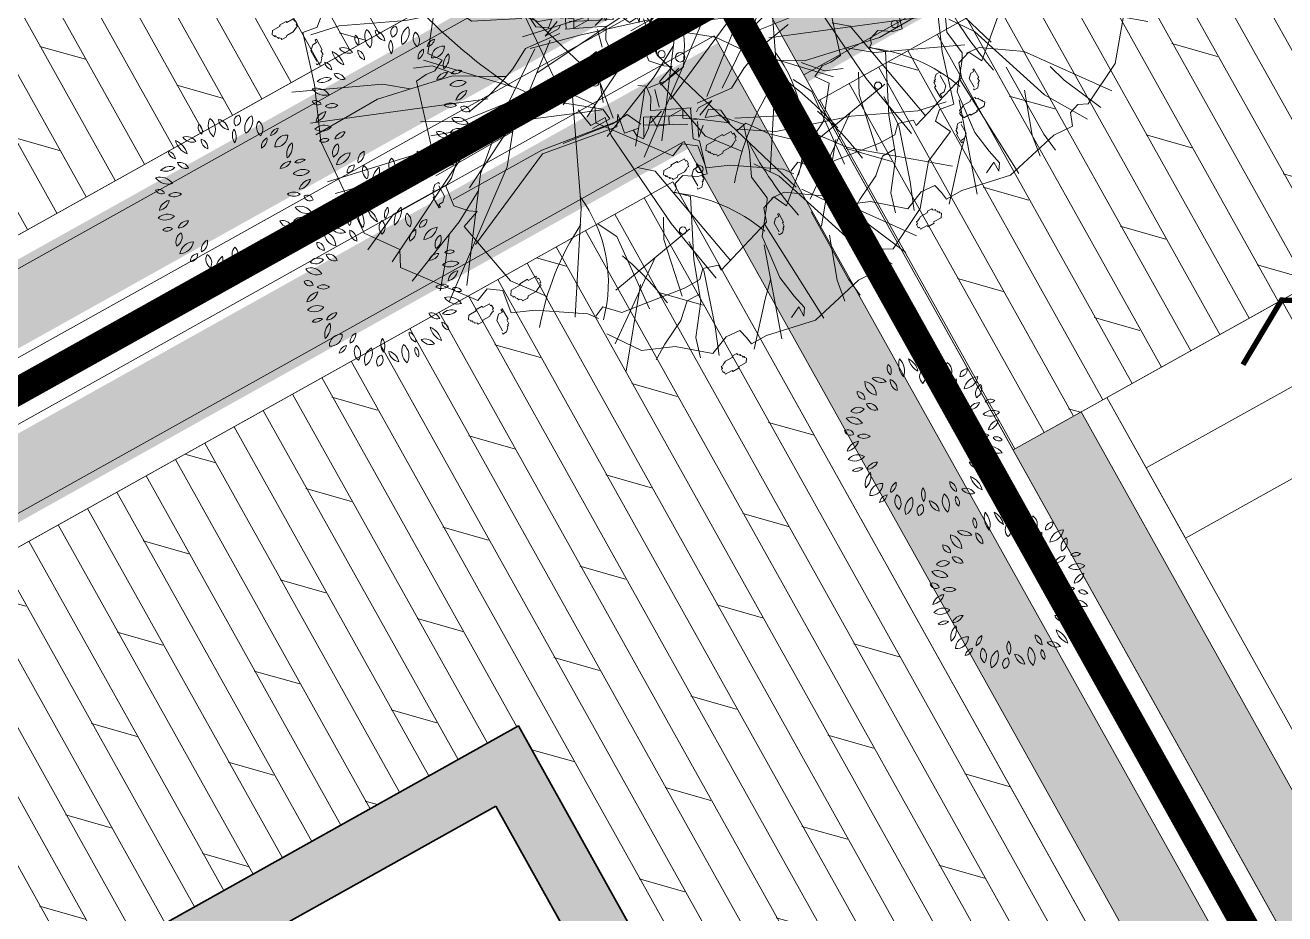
# Model space of a CAD drawing. Header units: millimetres. Extents: x 567980 to 569372, y 2065777 to 2066674.
# Drawn here: x 568997.808 to 569002.499, y 2066354.154 to 2066357.463 of the extents above; entities that cross this region are included whole.
import ezdxf

# ---------------------------------------------------------------- set-up
doc = ezdxf.new("R2010")
doc.units = ezdxf.units.MM
doc.linetypes.add('CENTER', pattern=[3, 1.5, -0.5, 0.5, -0.5])
for name, color, linetype, lineweight in [('A-DIM', 251, 'Continuous', 15), ('A-HATCH', 251, 'Continuous', 5), ('A-TUONG', 255, 'Continuous', 35), ('boDnv', 54, 'Continuous', 25), ('E- CHU THICH', 162, 'Continuous', 13), ('E- RANH GIOI', 1, 'CENTER', 13), ('E- THAY', 9, 'Continuous', 20), ('E-Manh', 251, 'Continuous', 13), ('i_Cay', 114, 'Continuous', 13), ('i_Hatch', 250, 'Continuous', 13), ('LD-THAY', 9, 'Continuous', 13)]:
    doc.layers.add(name, color=color, linetype=linetype, lineweight=lineweight)
doc.layers.add('ChiaLo', color=128, linetype='CENTER')
doc.layers.add('loKBT', color=42, linetype='Continuous')

# ---------------------------------------------------------------- blocks, each defined once
blk = doc.blocks.new('NEN')
at = {"layer": 'ChiaLo', "ltscale": 5}
for points in [[(407.9785119574517, 44.49402961647138), (242.2672662524274, -47.97200071043335)], [(293.2210233075311, 3.362846796168014), (312.7118175172945, -31.56721104914322)]]:
    blk.add_lwpolyline(points, dxfattribs=at)
at = {"layer": 'loKBT'}
for points in [[(293.2210233075311, 3.362846795935184), (282.3053802306531, -2.728026394266635), (292.0507773355348, -20.19305531703867), (302.9664204122964, -14.10218212637119)], [(313.8820634895237, -8.011308936169371), (302.9664204122964, -14.10218212637119), (312.711817517411, -31.56721104914322), (323.627460594289, -25.47633785894141)], [(302.96642041218, -14.10218212613836), (292.050777335302, -20.19305531680584), (301.7961744403001, -37.65808423934504), (312.7118175175274, -31.56721104867756)]]:
    blk.add_lwpolyline(points, close=True, dxfattribs=at)
blk = doc.blocks.new('TANG 1 BT1')
at = {"layer": 'A-HATCH'}
h = blk.add_hatch(color=256, dxfattribs=at)
h.dxf.hatch_style = 1
h.paths.add_polyline_path([(7158834.392333984, 839216.91015625), (7158834.403320312, 837891.8913574219), (7159054.403320312, 837891.8913574219), (7159054.392578125, 839436.9104003906), (7153914.3671875, 839436.9104003906), (7153914.3671875, 839216.9104003906)])
h.paths.add_polyline_path([(7150554.367431641, 839436.9104003906), (7150554.310546875, 838368.6555175781), (7150774.310546875, 838368.6555175781), (7150774.3671875, 839216.9106445312), (7151514.3671875, 839216.9104003906), (7151514.367431641, 839436.9104003906)])
h.paths.add_polyline_path([(7150774.304443359, 836568.6555175781), (7150554.304443359, 836568.6555175781), (7150554.355224609, 835616.8625488281), (7151104.293457031, 835616.869140625), (7151104.293457031, 835319.4682617188), (7151324.293212891, 835319.4682617188), (7151324.293212891, 835616.8688964844), (7152824.293212891, 835616.8688964844), (7152824.293212891, 833426.8796386719), (7152714.293457031, 833426.8796386719), (7152714.293457031, 833316.8796386719), (7152934.293457031, 833316.8796386719), (7152934.293457031, 835726.8688964844), (7150774.354003906, 835726.8618164062)])
h.paths.add_polyline_path([(7151324.293212891, 834519.4677734375), (7151104.293457031, 834519.4675292969), (7151104.305664062, 832826.9133300781), (7151324.305664062, 832826.916015625), (7151324.293457031, 833316.8823242188), (7151914.293212891, 833316.8796386719), (7151914.293457031, 833426.8796386719), (7151324.293212891, 833426.8796386719)])
h.paths.add_polyline_path([(7158834.380371094, 835616.8725585938), (7158834.380371094, 834616.8723144531), (7159054.381347656, 834616.8725585938), (7159054.380371094, 835946.875), (7159054.399169922, 837091.8916015625), (7158834.403320312, 837091.8916015625), (7158834.395751953, 836041.8728027344), (7158234.393798828, 836041.8725585938), (7158234.394287109, 835726.8728027344), (7156074.37109375, 835726.8725585938), (7156074.37109375, 835616.8647460938)])
h.paths.add_polyline_path([(7158834.396484375, 835726.8752441406), (7158289.394042969, 835726.8723144531), (7158289.393554688, 835986.8725585938), (7158834.395751953, 835986.8728027344)], flags=16)
h.paths.add_polyline_path([(7158434.392333984, 831596.9006347656), (7158434.392578125, 831391.9099121094), (7158834.392578125, 831391.9064941406), (7158834.392578125, 827616.9108886719), (7158354.335693359, 827616.9111328125), (7158354.335449219, 827396.9111328125), (7159054.392578125, 827396.9111328125), (7159054.392333984, 832816.9108886719), (7158834.392578125, 832816.9111328125), (7158834.392333984, 831816.90625), (7156074.380859375, 831816.9294433594), (7156074.380859375, 831596.9294433594)])
h.paths.add_polyline_path([(7158834.392333984, 831596.9060058594), (7158834.392578125, 831446.90625), (7158489.392578125, 831446.9099121094), (7158489.392578125, 831596.9096679688)], flags=16)
h.paths.add_polyline_path([(7152934.305664062, 831706.9130859375), (7152934.305664062, 831816.9133300781), (7151324.305664062, 831816.9133300781), (7151324.305419922, 831926.9130859375), (7151104.305419922, 831926.9133300781), (7151104.305664062, 831816.9133300781), (7150554.366210938, 831816.90625), (7150554.369140625, 830866.8950195312), (7150774.369384766, 830866.8952636719), (7150774.3671875, 831706.9064941406)])
h.paths.add_polyline_path([(7150554.364257812, 828526.90625), (7150774.364257812, 828526.90625), (7150774.369873047, 830066.8942871094), (7150554.369140625, 830066.89453125)])
h.paths.add_polyline_path([(7151704.375976562, 827396.9116210938), (7152404.194335938, 827396.9108886719), (7152404.194335938, 827616.9108886719), (7150774.3671875, 827616.9152832031), (7150774.368652344, 827726.9060058594), (7150554.369140625, 827726.90625), (7150554.367431641, 827616.9111328125), (7150554.3671875, 827396.9108886719), (7151404.375976562, 827396.9108886719), (7151404.375976562, 827396.9116210938)])
h.paths.add_polyline_path([(7154604.558105469, 827616.9089355469), (7154604.558105469, 827396.9086914062), (7155304.375976562, 827396.9091796875), (7155304.375976562, 827396.9138183594), (7155604.375976562, 827396.9138183594), (7156654.368408203, 827396.9135742188), (7156654.368652344, 827616.9165039062)])
h.paths.add_polyline_path([(7150304.255615234, 831816.8999023438), (7150304.255615234, 831196.8999023438), (7150554.329589844, 831196.8999023438), (7150554.329589844, 831306.900390625), (7150414.255859375, 831306.9001464844), (7150414.255859375, 831706.8999023438), (7150554.329101562, 831706.900390625), (7150554.329589844, 831816.9001464844)])
h.paths.add_polyline_path([(7150304.255859375, 836228.4792480469), (7150304.255615234, 835616.9025878906), (7150554.318359375, 835616.9025878906), (7150554.318603516, 835726.9025878906), (7150414.255615234, 835726.9025878906), (7150414.255615234, 836118.4792480469), (7150554.365966797, 836118.4787597656), (7150554.365966797, 836228.4792480469)])
at = {"layer": 'A-TUONG'}
for p, q in [((7159054.392578125, 839436.9104003906), (7153914.3671875, 839436.9104003906)), ((7159054.403320312, 837891.8913574219), (7159054.392578125, 839436.9104003906)), ((7158834.392333984, 839216.91015625), (7153914.3671875, 839216.9104003906)), ((7158834.403320312, 837891.8913574219), (7158834.392333984, 839216.91015625))]:
    blk.add_line(p, q, dxfattribs=at)
blk = doc.blocks.new('mb-cay40')
at = {"color": 0, "linetype": 'ByBlock'}
for centre, radius, start, end in [((-299.5701589075907, 710.3054466762878), 100.1777, 149.4737229998766, 231.7585850006217), ((-447.8704589076224, 682.5084466762783), 100.1777, 329.4737229998766, 51.75858500062168), ((-230.6878589075932, 779.3904466762833), 98.06469999999999, 192.3059549999538, 259.6848969996826), ((-344.058958907699, 662.0099466762913), 98.06469999999999, 12.30595499995376, 79.68489699968265), ((-136.2343589076481, 736.8957466763095), 62.92479999999998, 125.4093320002077, 202.7100880001333), ((-230.740058907686, 763.8882466762698), 62.92479999999998, 305.4093320002077, 22.71008800013334), ((16.26654109236551, 684.2603466763248), 136.5301, 133.811686000385, 194.307733999988), ((-210.5471589076042, 749.0423466762695), 136.5301, 313.811686000385, 14.30773399998799), ((-426.9131589077006, 693.7752466762759), 54.12369999999999, 146.8150690002197, 244.0193430003837), ((-495.9196589076018, 674.7454466763011), 54.12369999999999, 326.8150690002197, 64.01934300038363), ((-147.5025589076395, 637.821246676278), 79.6564, 145.524785000142, 220.8327340004014), ((-273.4387589076068, 630.8271466763035), 79.6564, 325.524785000142, 40.83273400040141), ((112.6560410923557, 711.3373466763078), 137.2196, 163.4642290000644, 212.7905639999698), ((-134.2428589076444, 676.0780466762808), 137.2196, 343.4642290000643, 32.79056399996983), ((138.3718410924193, 615.5002466762926), 80.63699999999999, 104.100357000399, 168.4650159999594), ((39.71864109238959, 709.8323466762886), 80.63699999999999, 284.100357000399, 348.4650159999595), ((-541.5223589077068, 596.8183466762894), 98.14920000000001, 183.3189289998474, 263.1903650005937), ((-651.1445589076611, 493.6793466763265), 98.14920000000001, 3.318928999847402, 83.19036500059372), ((-554.1702589076594, 555.716446676277), 69.85239999999999, 25.45365099951863, 116.6851969996846), ((-522.4680589076888, 648.1498466762605), 69.85239999999999, 205.4536509995186, 296.6851969996846), ((-390.4405589076341, 597.053746676309), 66.85079999999999, 168.8066020001733, 257.6390980002616), ((-470.3303589076386, 544.7297466762902), 66.85079999999999, 348.8066020001733, 77.63909800026163), ((48.89724109234521, 562.139746676261), 68.7981, 103.8913859995158, 198.9039470000852), ((-32.70725890767062, 606.6362466762985), 68.7981, 283.8913859995158, 18.90394700008519), ((230.3510410923918, 506.037146676299), 141.3623, 100.3005049996434, 160.4476489999013), ((71.86314109229716, 692.4305466762962), 141.3623, 280.3005049996434, 340.4476489999013), ((259.9547410923115, 520.9738466762719), 76.85969999999999, 122.5817349996012, 207.1799879998302), ((150.1931410923426, 550.6291466762632), 76.85969999999999, 302.5817349996012, 27.17998799983019), ((-653.7485589076532, 502.9852466762604), 44.2471, 163.4933459999228, 274.4697339999847), ((-692.7238589076442, 471.4445466763245), 44.2471, 343.4933459999227, 94.46973399998471), ((299.7197410923836, 426.0202466763112), 53.529, 59.98145400028278, 155.6675900001146), ((277.7252410923538, 494.4245466762877), 53.529, 239.9814540002828, 335.6675900001146), ((-680.1407589076553, 301.4285466763176), 101.6635, 69.72013800080484, 135.6489100005381), ((-717.600058907643, 467.8581466763062), 101.6635, 249.7201380008048, 315.6489100005381), ((-620.4297589075868, 356.9077466762828), 75.7726, 22.57230600034306, 98.33354300080866), ((-561.4437589076697, 460.9655466763143), 75.7726, 202.5723060003431, 278.3335430008087), ((213.0515410923108, 368.6593466762861), 79.60759999999999, 86.02821900006174, 161.3697619999351), ((143.1294410924311, 473.5071466763002), 79.60759999999999, 266.0282190000617, 341.3697619999351), ((281.8093410923029, 453.3035466762885), 110.2473, 244.7352629998049, 320.5781150000673), ((319.9207410923555, 283.5921466762593), 110.2473, 64.73526299980486, 140.5781150000674), ((-694.8229589076363, 365.1617466763128), 95.9612, 210.9482359996829, 290.5783940005535), ((-743.3930589076772, 225.974346676303), 95.9612, 30.9482359996829, 110.5783940005535), ((359.2284410923021, 242.1056466762602), 79.1061, 90.25287400078554, 173.52208300028), ((280.2783410924312, 330.1357466762784), 79.1061, 270.2528740007856, 353.5220830002799), ((-736.4670589076995, 276.7996466763216), 75.60229999999999, 224.257649999822, 288.5926610007619), ((-766.5091589076037, 152.3813466762949), 75.60229999999999, 44.25764999982202, 108.5926610007619), ((-649.4696589076193, 256.585046676264), 83.90719999999999, 240.5094849996896, 309.291989999972), ((-637.6392589076131, 118.6108466762598), 83.90719999999999, 60.50948499968955, 129.291989999972), ((231.9157410923508, 266.539646676305), 78.02799999999999, 238.8747640006676, 311.2135240002623), ((242.9923410922929, 141.0472466762949), 78.02799999999999, 58.87476400066763, 131.2135240002623), ((344.0384410923289, 142.0358466763282), 53.57989999999999, 28.1981360000389, 112.1917869993301), ((371.0219410923892, 216.9645466762668), 53.57989999999999, 208.1981360000389, 292.1917869993301), ((-659.0736589076696, 39.63904667626048), 110.8102, 100.8761589997203, 165.4479130002026), ((-787.2373589075869, 176.3009466762742), 110.8102, 280.8761589997204, 345.4479130002026), ((349.6776410924213, 166.3968466762817), 97.6447, 209.1951970002367, 286.7189010004093), ((292.527541092335, 25.24994667626743), 97.6447, 29.19519700023669, 106.7189010004093), ((-716.1905589076923, 74.23634667632723), 87.35799999999999, 234.9744629993681, 331.3792250002423), ((-689.6452589076944, -39.14615332373069), 87.35799999999999, 54.97446299936808, 151.3792250002424), ((208.0612410923932, 37.25554667630786), 77.31559999999999, 208.8071649999463, 283.9198800002828), ((158.9131410923146, -75.04515332368464), 77.31559999999999, 28.80716499994626, 103.9198800002828), ((313.8222410924209, -58.64165332372795), 90.3688, 71.37116600059133, 141.7535400000561), ((271.7177410924342, 82.93484667628945), 90.3688, 251.3711660005913, 321.7535400000561), ((-674.8470589076169, -123.2118533237299), 70.02329999999999, 71.8192460004174, 140.0817599994504), ((-706.7037589076499, -11.75075332372944), 70.02329999999999, 251.8192460004175, 320.0817599994504), ((-557.1729589076713, -163.3047533236968), 77.98479999999999, 113.475291999382, 203.4559599999777), ((-659.7790589075885, -122.8160533237024), 77.98479999999999, 293.475291999382, 23.45595999997768), ((-551.4629589076503, -83.00365332367801), 74.9971, 87.17243399982254, 157.2364690000009), ((-616.9188589076803, 20.92074667628185), 74.9971, 267.1724339998225, 337.2364690000009), ((296.2157410923683, -68.1395533237228), 50.671, 179.2557220000184, 267.628659000778), ((243.4524410924059, -118.1089533236882), 50.671, 359.2557220000184, 87.62865900077804), ((-604.7676589076873, -147.1679533237184), 106.605, 271.6327640008068, 352.0267889999677), ((-496.1556589076645, -268.5169533236767), 106.605, 91.63276400080674, 172.0267889999677), ((-341.8780589076923, -220.9033533237016), 95.91319999999999, 122.8873139993626, 186.7253339999508), ((-489.2111589075648, -151.593553323728), 95.91319999999999, 302.8873139993626, 6.725333999950768), ((69.87894109232002, -150.8368533236935), 70.3103, 173.6499809998805, 254.6514450005405), ((-18.61045890764217, -210.8629533236744), 70.3103, 353.6499809998805, 74.65144500054049), ((274.5892410923552, -86.62635332370701), 116.145, 186.5486859998972, 256.8911319994462), ((132.8601410923875, -212.990753323691), 116.145, 6.548685999897183, 76.89113199944619), ((-472.8800589076418, -293.5357533236747), 49.2563, 76.54190599947391, 193.4774260002929), ((-509.3162589076674, -257.1117533236902), 49.2563, 256.541905999474, 13.4774260002929), ((-314.2852589076501, -280.7871533237339), 91.05040000000001, 159.1169869998805, 230.3606240003511), ((-457.4404589076003, -318.4468533237086), 91.05040000000001, 339.1169869998805, 50.36062400035106), ((-220.1570589075855, -348.4649533237389), 108.6658, 122.1169890002436, 201.7275269999994), ((-378.8747589077102, -296.6562533236793), 108.6658, 302.1169890002436, 21.72752699999944), ((-132.5331589076959, -236.0941533236837), 75.353, 148.7876610002004, 221.5977110001933), ((-253.3297589076974, -247.0719533237279), 75.353, 328.7876610002005, 41.59771100019329), ((99.92604109243257, -278.0229533236925), 148.0051, 165.2071100000012, 218.3217489999558), ((-159.2895589076797, -332.0080533237124), 148.0051, 345.2071100000012, 38.32174899995582), ((110.3971410924278, -276.4030533237237), 64.3426, 156.7754189998254, 231.2879720002375), ((11.02814109236351, -301.2369533236779), 64.3426, 336.7754189998254, 51.28797200023745), ((161.8329410923761, -136.5778533236808), 96.71849999999999, 218.6962139999035, 286.2415449999098), ((113.3978410923155, -289.9039533237083), 96.71849999999999, 38.69621399990353, 106.2415449999098), ((-170.4776589077082, -363.9031533237066), 62.5472, 129.7475050000398, 206.070901000292), ((-266.6537589076324, -343.3009533236764), 62.5472, 309.7475050000398, 26.07090100029198), ((-159.7919589076482, -372.2426533237012), 84.6027, 5.31956000003229, 80.41896799967047), ((-61.47215890765074, -280.976453323703), 84.6027, 185.3195600000323, 260.4189679996705)]:
    blk.add_arc(centre, radius, start, end, dxfattribs=at)
blk = doc.blocks.new('mb-cay34')
for p, q in [((148.1361746613402, 528.3000266004818), (174.7247315186541, 874.1654961428137)), ((-75.96726674964884, 813.353954692138), (254.4903571077157, 836.1582743236795)), ((117.7493039460387, 535.9014440444298), (49.37875487376004, 858.9625939552207)), ((136.7410981431021, 687.9301967215724), (94.95910592813743, 855.1618515863083)), ((246.8936394288903, 722.1366761659738), (307.6674708208884, 851.3611765112728)), ((254.4903571077157, 836.1582743236795), (357.0461807146785, 760.1438979851082)), ((-456.2613916888948, 782.7488995622842), (-468.4272770900861, 774.6332549257202)), ((-456.2613916888948, 782.7488995622842), (-452.2061235431465, 778.6910772440023)), ((-140.5394120010896, 547.3036038572899), (-262.0870747850859, 817.1546970668712)), ((-246.8935944474651, 741.1403207283001), (-75.96726674964884, 813.353954692138)), ((68.37054907227865, 269.8510932095814), (-144.3377708405023, 813.353954692138)), ((-106.3541374649503, 585.3107583767268), (-102.5557786255376, 817.1546970668712)), ((170.9263726792414, 395.2747838804498), (379.8363337511547, 801.9517948792778)), ((357.0461807146785, 760.1438979851082), (410.223249447881, 786.7489599913824)), ((410.223249447881, 786.7489599913824), (626.7299731785898, 619.5172378269488)), ((-472.4825452343794, 721.8819282366893), (-472.4825452343794, 746.2287409929557)), ((-472.4825452343794, 746.2287409929557), (-468.4272770900861, 746.2287409929557)), ((-468.4272770900861, 746.2287409929557), (-468.4272770900861, 774.6332549257202)), ((-452.2061235431465, 778.6910772440023), (-448.1508553973982, 778.6910772440023)), ((-448.1508553973982, 778.6910772440023), (-448.1508553973982, 774.6332549257202)), ((-448.1508553973982, 774.6332549257202), (-444.0955872516497, 774.6332549257202)), ((-444.0955872516497, 774.6332549257202), (-440.0403191059012, 770.5754326132592)), ((-440.0403191059012, 770.5754326132592), (-435.9849699962068, 770.5754326132592)), ((-435.9849699962068, 770.5754326132592), (-435.9849699962068, 766.517731436761)), ((-435.9849699962068, 766.517731436761), (-431.9297018504585, 762.4599091184791)), ((-431.9297018504585, 762.4599091184791), (-427.8744337061652, 762.4599091184791)), ((-427.8744337061652, 746.2287409929557), (-431.9297018504585, 742.1709186746738)), ((-431.9297018504585, 742.1709186746738), (-431.9297018504585, 717.8241059184074)), ((-427.8744337061652, 762.4599091184791), (-427.8744337061652, 746.2287409929557)), ((-414.0216082858386, 691.7309390904848), (-246.8935944474651, 741.1403207283001)), ((372.2396160723292, 547.3036038572899), (467.1987220004665, 775.3468001727013)), ((-468.4272770900861, 721.8819282366893), (-472.4825452343794, 721.8819282366893)), ((-468.4272770900861, 697.5351154746022), (-468.4272770900861, 721.8819282366893)), ((-435.9849699962068, 709.7084612818433), (-440.0403191059012, 701.5929377928841)), ((-440.0403191059012, 701.5929377928841), (-440.0403191059012, 697.5351154746022)), ((-431.9297018504585, 717.8241059184074), (-435.9849699962068, 709.7084612818433)), ((-305.3148857870838, 702.6785631547681), (-300.4485640121857, 702.6785631547681)), ((-300.4485640121857, 702.6785631547681), (-300.4485640121857, 688.0705481802579)), ((246.8936394288903, 524.4992842257489), (246.8936394288903, 722.1366761659738)), ((292.4739904832676, 323.0611499166116), (584.9479809650802, 703.1330989091658)), ((459.6020043216412, 646.1222998274022), (539.3676299107028, 710.7345163531136)), ((-515.8390650292858, 679.9505053670144), (-528.0048694650758, 667.7770384121686)), ((-528.0048694650758, 667.7770384121686), (-528.0048694650758, 655.6036926049272)), ((-483.3967579354066, 679.9505053670144), (-515.8390650292858, 679.9505053670144)), ((-487.4520260811547, 659.6615149232092), (-491.5073751908493, 659.6615149232092)), ((-491.5073751908493, 659.6615149232092), (-491.5073751908493, 655.6036926049272)), ((-483.3967579354066, 663.7192160997074), (-487.4520260811547, 663.7192160997074)), ((-487.4520260811547, 663.7192160997074), (-487.4520260811547, 659.6615149232092)), ((-475.286221645365, 671.8348607304506), (-483.3967579354066, 663.7192160997074)), ((-479.3414897896582, 684.0082065376918), (-475.286221645365, 684.0082065376918)), ((-475.286221645365, 684.0082065376918), (-475.286221645365, 671.8348607304506)), ((-460.3167407985893, 697.5351154746022), (-468.4272770900861, 697.5351154746022)), ((-460.3167407985893, 693.4772931563202), (-460.3167407985893, 697.5351154746022)), ((-448.1508553973982, 693.4772931563202), (-460.3167407985893, 693.4772931563202)), ((-448.1508553973982, 697.5351154746022), (-448.1508553973982, 693.4772931563202)), ((-440.0403191059012, 697.5351154746022), (-448.1508553973982, 697.5351154746022)), ((-406.4248456255881, 642.3215574584901), (-414.0216082858386, 691.7309390904848)), ((-376.0379749102867, 577.709340932779), (-395.0297691073501, 672.7273618336766)), ((-373.4436821046984, 668.5931464307941), (-373.4436821046984, 663.7237596500199)), ((-363.710941397585, 668.5931464307941), (-373.4436821046984, 668.5931464307941)), ((-334.5129135923344, 663.7237596500199), (-373.4436821046984, 663.7237596500199)), ((-349.1119760728907, 697.8093217418062), (-363.710941397585, 683.2011613994837)), ((-363.710941397585, 683.2011613994837), (-363.710941397585, 668.5931464307941)), ((-310.1812075619819, 697.8093217418062), (-349.1119760728907, 697.8093217418062)), ((-334.5129135923344, 668.5931464307941), (-334.5129135923344, 663.7237596500199)), ((-319.9139482690953, 668.5931464307941), (-334.5129135923344, 668.5931464307941)), ((-319.9139482690953, 673.4625332115683), (-319.9139482690953, 668.5931464307941)), ((-315.04752933688, 673.4625332115683), (-319.9139482690953, 673.4625332115683)), ((-315.04752933688, 678.3317746187095), (-315.04752933688, 673.4625332115683)), ((-310.1812075619819, 678.3317746187095), (-315.04752933688, 678.3317746187095)), ((-300.4485640121857, 688.0705481802579), (-310.1812075619819, 678.3317746187095)), ((201.3132883745129, 471.2892275187186), (136.7410981431021, 687.9301967215724)), ((665.9944534578244, 676.6861190611962), (653.8285680566332, 668.5704744246323)), ((653.8285680566332, 640.1659604918677), (653.8285680566332, 668.5704744246323)), ((665.9944534578244, 676.6861190611962), (670.0497216021176, 672.6282967429142)), ((670.0497216021176, 672.6282967429142), (674.104989747866, 672.6282967429142)), ((674.104989747866, 672.6282967429142), (674.104989747866, 668.5704744246323)), ((674.104989747866, 668.5704744246323), (678.1602578936142, 668.5704744246323)), ((678.1602578936142, 668.5704744246323), (682.2155260393628, 664.512652112171)), ((682.2155260393628, 664.512652112171), (686.2708751490572, 664.512652112171)), ((686.2708751490572, 664.512652112171), (686.2708751490572, 660.454950935673)), ((686.2708751490572, 660.454950935673), (690.3261432948054, 656.3971286173909)), ((-536.1154867205187, 655.6036926049272), (-536.1154867205187, 651.5458702866453)), ((-528.0048694650758, 655.6036926049272), (-536.1154867205187, 655.6036926049272)), ((-503.6731796280947, 651.5458702866453), (-536.1154867205187, 651.5458702866453)), ((-535.5692260898649, 528.3000266004818), (-486.1905161960748, 638.5208823834545)), ((-503.6731796280947, 655.6036926049272), (-503.6731796280947, 651.5458702866453)), ((-491.5073751908493, 655.6036926049272), (-503.6731796280947, 655.6036926049272)), ((-486.1905161960748, 638.5208823834545), (-433.0134024829022, 611.9158203830011)), ((-433.0134024829022, 611.9158203830011), (-406.4248456255881, 642.3215574584901)), ((269.6838374453364, 410.4776860680431), (565.9561417865916, 627.1187225705944)), ((395.0298140887753, 596.7129181954077), (459.6020043216412, 646.1222998274022)), ((626.7299731785898, 619.5172378269488), (607.7381789815263, 573.9086658635642)), ((649.7732999108848, 615.8191477356013), (649.7732999108848, 640.1659604918677)), ((649.7732999108848, 640.1659604918677), (653.8285680566332, 640.1659604918677)), ((690.3261432948054, 656.3971286173909), (694.3814114405541, 656.3971286173909)), ((694.3814114405541, 640.1659604918677), (690.3261432948054, 636.1081381735858)), ((690.3261432948054, 636.1081381735858), (690.3261432948054, 611.7613254173193)), ((694.3814114405541, 656.3971286173909), (694.3814114405541, 640.1659604918677)), ((-368.4412122514914, 319.2604075418785), (-588.7462948230677, 589.1115007514597)), ((-284.877227821562, 380.0719489925541), (-376.0379749102867, 577.709340932779)), ((-53.17706873174756, 334.4633097294718), (-106.3541374649503, 585.3107583767268)), ((653.8285680566332, 615.8191477356013), (649.7732999108848, 615.8191477356013)), ((653.8285680566332, 591.4723349735139), (653.8285680566332, 615.8191477356013)), ((661.9391043466748, 591.4723349735139), (653.8285680566332, 591.4723349735139)), ((661.9391043466748, 587.4145126552322), (661.9391043466748, 591.4723349735139)), ((674.104989747866, 587.4145126552322), (661.9391043466748, 587.4145126552322)), ((682.2155260393628, 591.4723349735139), (674.104989747866, 591.4723349735139)), ((674.104989747866, 591.4723349735139), (674.104989747866, 587.4145126552322)), ((686.2708751490572, 603.6456807807552), (682.2155260393628, 595.5301572917961)), ((682.2155260393628, 595.5301572917961), (682.2155260393628, 591.4723349735139)), ((690.3261432948054, 611.7613254173193), (686.2708751490572, 603.6456807807552)), ((712.964793787978, 596.7475679237394), (698.365828464739, 582.1394075814168)), ((698.365828464739, 582.1394075814168), (698.365828464739, 567.5313926127272)), ((751.8955623003421, 596.7475679237394), (712.964793787978, 596.7475679237394)), ((751.8955623003421, 577.2700208006427), (747.029240525444, 577.2700208006427)), ((747.029240525444, 577.2700208006427), (747.029240525444, 572.4007793935014)), ((761.6282058501382, 587.0087943621911), (751.8955623003421, 577.2700208006427)), ((756.7618840752403, 601.6168093308806), (761.6282058501382, 601.6168093308806)), ((761.6282058501382, 601.6168093308806), (761.6282058501382, 587.0087943621911)), ((-83.56398442847421, 475.0899025937541), (-140.5394120010896, 547.3036038572899)), ((155.7329373201355, 467.4884851498061), (117.7493039460387, 535.9014440444298)), ((315.2641884997138, 444.6841655182652), (372.2396160723292, 547.3036038572899)), ((607.7381789815263, 573.9086658635642), (638.1250496982827, 532.1007016696966)), ((638.1250496982827, 532.1007016696966), (714.0923164479318, 543.5028614883776)), ((698.365828464739, 567.5313926127272), (688.6330877576256, 567.5313926127272)), ((688.6330877576256, 567.5313926127272), (688.6330877576256, 562.6620058319531)), ((727.5638562699896, 562.6620058319531), (688.6330877576256, 562.6620058319531)), ((714.0923164479318, 543.5028614883776), (744.4792321432033, 471.2892275187186)), ((742.1628215932287, 567.5313926127272), (727.5638562699896, 567.5313926127272)), ((727.5638562699896, 567.5313926127272), (727.5638562699896, 562.6620058319531)), ((747.029240525444, 572.4007793935014), (742.1628215932287, 572.4007793935014)), ((742.1628215932287, 572.4007793935014), (742.1628215932287, 567.5313926127272)), ((-657.1168438938912, 429.4812633306718), (-535.5692260898649, 528.3000266004818)), ((159.5312961595482, 372.4704642489087), (148.1361746613402, 528.3000266004818)), ((664.4242070993641, 517.1796781709417), (649.8251446188077, 507.4409046093933)), ((649.8251446188077, 473.3554878912396), (649.8251446188077, 507.4409046093933)), ((664.4242070993641, 517.1796781709417), (669.2905288742622, 512.3102913901674)), ((669.2905288742622, 512.3102913901674), (674.1568506491602, 512.3102913901674)), ((674.1568506491602, 512.3102913901674), (674.1568506491602, 507.4409046093933)), ((674.1568506491602, 507.4409046093933), (679.0231724240584, 507.4409046093933)), ((679.0231724240584, 507.4409046093933), (683.8894941989565, 502.5715178286192)), ((683.8894941989565, 502.5715178286192), (688.7559131311717, 502.5715178286192)), ((688.7559131311717, 502.5715178286192), (688.7559131311717, 497.7022764214779)), ((688.7559131311717, 497.7022764214779), (693.6222349046147, 492.8328896407037)), ((693.6222349046147, 492.8328896407037), (698.4885566795128, 492.8328896407037)), ((698.4885566795128, 492.8328896407037), (698.4885566795128, 473.3554878912396)), ((151.9345335007528, 190.035974496277), (292.4739904832676, 463.687742775073)), ((644.9588228439097, 444.1393125802277), (644.9588228439097, 473.3554878912396)), ((644.9588228439097, 473.3554878912396), (649.8251446188077, 473.3554878912396)), ((698.4885566795128, 473.3554878912396), (693.6222349046147, 468.4861011104657)), ((693.6222349046147, 468.4861011104657), (693.6222349046147, 439.2699257994536)), ((744.4792321432033, 471.2892275187186), (839.4383380713405, 326.8618922855239)), ((-729.2857518041272, 288.8546704663895), (-657.1168438938912, 429.4812633306718)), ((-113.9509001237456, 376.2712066236418), (-136.7410531616769, 433.2820056995841)), ((649.8251446188077, 444.1393125802277), (644.9588228439097, 444.1393125802277)), ((649.8251446188077, 414.9231372633948), (649.8251446188077, 444.1393125802277)), ((659.557788168604, 414.9231372633948), (649.8251446188077, 414.9231372633948)), ((659.557788168604, 410.0537504884413), (659.557788168604, 414.9231372633948)), ((683.8894941989565, 414.9231372633948), (674.1568506491602, 414.9231372633948)), ((674.1568506491602, 414.9231372633948), (674.1568506491602, 410.0537504884413)), ((688.7559131311717, 429.5311522379051), (683.8894941989565, 419.7925240441692)), ((683.8894941989565, 419.7925240441692), (683.8894941989565, 414.9231372633948)), ((693.6222349046147, 439.2699257994536), (688.7559131311717, 429.5311522379051)), ((-478.5937535372792, 190.035974496277), (-729.2857518041272, 376.2712066236418)), ((-208.9099610719131, 140.6265928642824), (-284.877227821562, 380.0719489925541)), ((-53.17706873174756, 323.0611499166116), (-113.9509001237456, 376.2712066236418)), ((121.5476627854514, 231.843871390447), (170.9263726792414, 395.2747838804498)), ((132.9427393036894, 250.8474486472551), (269.6838374453364, 410.4776860680431)), ((674.1568506491602, 410.0537504884413), (659.557788168604, 410.0537504884413)), ((15.1934803390759, 216.6409692028537), (-53.17706873174756, 334.4633097294718)), ((60.7738313919981, 262.2496757656336), (75.96726675110403, 345.8655368536711)), ((527.9725084124947, 178.6338146834168), (828.0432165731327, 368.6697891796939)), ((-622.9315693577518, 258.4489333909005), (-759.672667500854, 319.2604075418785)), ((-714.0923164464766, 258.4489333909005), (-729.2857518041272, 288.8546704663895)), ((-239.2968767686398, 220.4417115717661), (-368.4412122514914, 319.2604075418785)), ((167.1280138383736, 224.2424539464991), (292.4739904832676, 323.0611499166116)), ((839.4383380713405, 326.8618922855239), (869.8252537680673, 304.0575726539828)), ((858.4301322684041, 307.8582477290183), (843.2366969107532, 273.6517682787962)), ((-634.3266458759898, 178.6338146834168), (-771.067744019092, 262.249608465936)), ((-725.4873929647147, 224.2424539464991), (-714.0923164464766, 258.4489333909005)), ((-562.1577829457237, 239.4452888343949), (-622.9315693577518, 258.4489333909005)), ((45.58039603434735, 212.8403614333365), (60.7738313919981, 262.2496757656336)), ((843.2366969107532, 273.6517682787962), (888.8170479651308, 228.0431290157139)), ((-767.2693851796793, 209.0395517589059), (-725.4873929647147, 224.2424539464991)), ((-763.4710263402666, 140.6265928642824), (-767.2693851796793, 209.0395517589059)), ((-178.5230453751865, 193.8366495713126), (-239.2968767686398, 220.4417115717661)), ((0, 57.01079908176325), (121.5476627854514, 231.843871390447)), ((34.18527453613932, 182.4344897526316), (15.1934803390759, 216.6409692028537)), ((22.79019801790127, 152.0288199826609), (45.58039603434735, 212.8403614333365)), ((888.8170479651308, 228.0431290157139), (919.2039636618573, 11.40215981868095)), ((-341.8527003741474, 79.8151187133044), (-634.3266458759898, 178.6338146834168)), ((-395.0297691073501, 68.41295889462344), (-478.5937535372792, 190.035974496277)), ((-106.3541374649503, 45.60863926308228), (-178.5230453751865, 193.8366495713126)), ((0, 0), (151.9345335007528, 190.035974496277)), ((182.3214491974795, 19.00357726262882), (527.9725084124947, 178.6338146834168)), ((-809.0513773931888, -45.60863926308228), (-763.4710263402666, 140.6265928642824)), ((-588.7462948230677, 129.2244330456014), (-729.2857518041272, 79.8151187133044)), ((-140.5394120010896, 34.2064794502221), (-208.9099610719131, 140.6265928642824)), ((-15.19343535765074, 83.61586108803748), (22.79019801790127, 152.0288199826609)), ((600.1414163227307, 155.8294950518757), (664.7136065541417, 121.6230156016536)), ((664.7136065541417, 121.6230156016536), (923.00232250127, 144.4273352331947)), ((-744.479187161778, 114.0215981577057), (-809.0513773931888, 121.6230156016536)), ((-493.7872338749002, 114.0215981577057), (-744.479187161778, 114.0215981577057)), ((-3.798358839412685, -38.00715451361611), (-15.19343535765074, 83.61586108803748)), ((-729.2857518041272, 79.8151187133044), (-801.4546597143635, 68.41295889462344)), ((-391.2314102679374, 22.80431963154115), (-395.0297691073501, 68.41295889462344)), ((-265.8854336244985, 26.60499470657669), (-341.8527003741474, 79.8151187133044)), ((-136.7410531616769, 60.81147415679879), (-224.103441410989, 34.2064794502221)), ((-72.16890791023616, 3.800675075035542), (-136.7410531616769, 60.81147415679879)), ((-402.6264867876307, 5.8207661e-09), (-486.1905161960748, -64.6122838195879)), ((-383.6346925891121, 11.40215981868095), (-402.6264867876307, 5.8207661e-09)), ((-300.0707081606379, 5.8207661e-09), (-383.6346925891121, 11.40215981868095)), ((-224.103441410989, 34.2064794502221), (-300.0707081606379, 5.8207661e-09)), ((-110.1525412857881, 22.80431963736191), (-60.77378641202813, 19.00357726262882)), ((-41.7819922135095, -72.21370126353577), (-110.1525412857881, 22.80431963736191)), ((-56.97542757261543, -38.00722181331366), (-72.16890791023616, 3.800675075035542)), ((-60.77378641202813, 19.00357726262882), (-37.98363337409683, -15.20290218177251)), ((-41.7819922135095, -49.40938163199461), (-18.99179419706342, 7.601417449768633)), ((-18.99179419706342, 7.601417449768633), (-18.99179419706342, -41.80796418804675)), ((121.5476627854514, -19.00364456232637), (182.3214491974795, 19.00357726262882)), ((243.0952805894776, 30.40573707548901), (307.6674708208884, 19.00357726262882)), ((307.6674708208884, 19.00357726262882), (307.6674708208884, -34.20647944440134)), ((748.2775909826158, -7.601484743645412), (938.1957578589206, 30.40573707548901)), ((919.2039636618573, 11.40215981868095), (919.2039636618573, -45.60863926308228)), ((-455.8036004993481, -38.00722181913443), (-816.6480950734692, -19.00364456232637)), ((-37.98363337409683, -15.20290218177251), (-56.97542757261543, -38.00722181331366)), ((106.3541824463755, -114.0215981577057), (121.5476627854514, -19.00364456232637)), ((110.1525412857881, -91.21727852034383), (125.3460216248641, -34.20647944440134)), ((307.6674708208884, -34.20647944440134), (368.4412572329165, -22.80431963154115)), ((368.4412572329165, -22.80431963154115), (714.0923164479318, -53.21012400672772)), ((683.7054457311751, -41.80796419386751), (748.2775909826158, -7.601484743645412)), ((-774.8661028585047, -209.0396190586034), (-809.0513773931888, -45.60863926308228)), ((-512.7790280719637, -72.21370126353577), (-809.0513773931888, -171.0323972336482)), ((-755.8743086614412, -57.01079907594248), (-778.6644616979172, -72.21370126353577)), ((-778.6644616979172, -72.21370126353577), (-744.479187161778, -72.21370126353577)), ((-744.479187161778, -72.21370126353577), (-763.4710263402666, -110.2209230826702)), ((-706.4955537876813, -68.41295888880268), (-755.8743086614412, -57.01079907594248)), ((-630.5282870365772, -79.81511870748362), (-706.4955537876813, -68.41295888880268)), ((-524.1741495716269, -68.41295888880268), (-630.5282870365772, -79.81511870748362)), ((-486.1905161960748, -64.6122838195879), (-524.1741495716269, -68.41295888880268)), ((-103.7457850150531, -87.15185392647982), (-75.9386286867084, -55.7361600745935)), ((-55.31415161385666, -66.18103773216716), (-103.7457850150531, -87.15185392647982)), ((-7.59671767882537, -64.6122838195879), (-98.75741978612496, -106.4201807079371)), ((-49.75852328643668, -64.232229773188), (-23.16996643057791, -102.2393842926249)), ((-18.99179419706342, -41.80796418804675), (-26.5885118758888, -53.21012400672772)), ((-7.454714967752807, -60.77593872323632), (49.5207575848326, -182.3989543248899)), ((501.3839965351507, -45.60863926308228), (539.3676299107028, -91.21727852616459)), ((714.0923164479318, -53.21012400672772), (941.9941166983336, -95.01802089507693)), ((919.2039636618573, -45.60863926308228), (892.6154068045433, -72.21370126353577)), ((892.6154068045433, -72.21370126353577), (907.808887142164, -121.6230156016536)), ((-622.9315693577518, -110.2209230884909), (-668.5119204121293, -155.8294950460549)), ((-113.9509001252008, -91.21727852034383), (-220.3050375901512, -121.6230155958328)), ((-220.3050375901512, -121.6230155958328), (-212.7083199113258, -152.0288199768399)), ((-98.75741978612496, -106.4201807079371), (-113.9509001252008, -91.21727852034383)), ((-47.92323833971749, -97.36234931624494), (20.44731073110597, -226.5868496673647)), ((-23.16996643057791, -102.2393842926249), (3.418545446766072, -87.03648210503158)), ((-22.79015303647611, -83.61586107639594), (41.78203719493467, -212.8402941219974)), ((3.418545446766072, -87.03648210503158), (3.418545446766072, -140.2466061117593)), ((117.7493039460387, -152.0288199768399), (110.1525412857881, -91.21727852034383)), ((539.3676299107028, -91.21727852616459), (915.4056048209897, -163.4309797897003)), ((926.8006813406827, -121.6230156016536), (862.2284911078168, -326.8618922855239)), ((907.808887142164, -121.6230156016536), (926.8006813406827, -121.6230156016536)), ((-668.5119204121293, -155.8294950460549), (-793.8579420355381, -266.0504181345459)), ((-212.7083199113258, -152.0288199768399), (-186.119808035437, -193.8367168651893)), ((3.418545446766072, -140.2466061117593), (-19.37160759116523, -151.6487659304402)), ((-19.37160759116523, -151.6487659304402), (-4.178172232059296, -189.6559204498771)), ((30.38691569672665, -152.0288199768399), (15.1934803390759, -201.4381343091372)), ((45.58039603434735, -152.0288199768399), (102.5558236069628, -136.8259177834261)), ((49.5207575848326, -182.3989543248899), (87.50439095892946, -159.5946346933487)), ((87.50439095892946, -159.5946346933487), (125.4880243344814, -155.7939596183132)), ((125.4880243344814, -155.7939596183132), (140.6814596921322, -178.5982792498544)), ((-258.2886709657032, -205.2388766780496), (-444.4084790011402, -296.4561552042142)), ((-220.3050375901512, -243.2460985030048), (-258.2886709657032, -205.2388766780496)), ((-186.119808035437, -193.8367168651893), (-197.514884553675, -228.0431963095907)), ((-4.178172232059296, -189.6559204498771), (33.80546114203753, -189.6559204498771)), ((33.80546114203753, -189.6559204498771), (3.418545446766072, -216.2609824503306)), ((-774.8661028585047, -266.0504181345459), (-774.8661028585047, -209.0396190586034)), ((-212.7083199113258, -231.8439386843238), (-220.3050375901512, -243.2460985030048)), ((-197.514884553675, -228.0431963095907), (-212.7083199113258, -231.8439386843238)), ((3.418545446766072, -216.2609824503306), (-19.37160759116523, -246.6667195258196)), ((41.78203719493467, -212.8402941219974), (-15.19343535765074, -243.2460985030048)), ((26.58855685731396, -231.8439386843238), (75.96726675110403, -254.6482583158649)), ((-748.2775460011908, -269.8510932037607), (-774.8661028585047, -266.0504181345459)), ((-717.8906752858893, -277.4525779532269), (-748.2775460011908, -269.8510932037607)), ((-714.0923164464766, -326.8618922855239), (-717.8906752858893, -277.4525779532269)), ((-489.9888750354874, -285.053995391354), (-668.5119204121293, -342.0647944731172)), ((-383.6346925891121, -281.2532530224416), (-489.9888750354874, -285.053995391354)), ((-349.4494180544279, -258.4489333909005), (-406.4248456255881, -566.3072484196163)), ((-19.37160759116523, -246.6667195258196), (-0.3798133926466107, -261.8696217134129)), ((-0.3798133926466107, -261.8696217134129), (22.41038462379947, -261.8696217134129)), ((18.99183917848859, -247.0467735722195), (26.58855685731396, -292.6554128353018)), ((26.58855685731396, -292.6554128353018), (91.16074708872473, -281.2532530224416)), ((91.16074708872473, -281.2532530224416), (56.97547255404061, -304.0575726539828)), ((75.96726675110403, -254.6482583158649), (72.16890791169133, -311.6590573976281)), ((136.7410981431021, -292.6554128353018), (208.9100060533383, -281.2532530166209)), ((148.1361746613402, -304.0575726539828), (212.708364892751, -281.2532530224416)), ((212.708364892751, -281.2532530224416), (809.051422376069, -467.4885524495038)), ((-807.4026188769493, -302.2169857809786), (-819.5685042766852, -310.3326304117218)), ((-819.5685042766852, -338.7371443444863), (-819.5685042766852, -310.3326304117218)), ((-807.4026188769493, -302.2169857809786), (-803.347350731201, -306.2748080934398)), ((-803.347350731201, -306.2748080934398), (-799.2920825854526, -306.2748080934398)), ((-799.2920825854526, -306.2748080934398), (-799.2920825854526, -310.3326304117218)), ((-799.2920825854526, -310.3326304117218), (-795.2368144397042, -310.3326304117218)), ((-795.2368144397042, -310.3326304117218), (-791.1815462939556, -314.3904527300037)), ((-791.1815462939556, -314.3904527300037), (-787.1261971842613, -314.3904527300037)), ((-787.1261971842613, -314.3904527300037), (-787.1261971842613, -318.4481539065018)), ((-787.1261971842613, -318.4481539065018), (-783.0709290385128, -322.505976218963)), ((-783.0709290385128, -322.505976218963), (-779.0156608927645, -322.505976218963)), ((-779.0156608927645, -322.505976218963), (-779.0156608927645, -338.7371443444863)), ((-740.6808283223654, -391.4741088054143), (-714.0923164464766, -326.8618922855239)), ((-444.4084790011402, -296.4561552042142), (-573.5528594654168, -342.0647944731172)), ((56.97547255404061, -304.0575726539828), (98.75746476755012, -558.7058309756685)), ((72.16890791169133, -292.6554128353018), (110.1525412857881, -554.9050886009354)), ((72.16890791169133, -311.6590573976281), (83.56402940989938, -391.4741088054143)), ((87.36238824931206, -300.2568975789472), (136.7410981431021, -292.6554128353018)), ((91.16074708872473, -311.6590573976281), (129.1443804642767, -315.459732466843)), ((91.16074708872473, -376.2712739233393), (91.16074708872473, -311.6590573976281)), ((129.1443804642767, -315.459732466843), (254.4903571077157, -475.089969887631)), ((129.1443804642767, -319.2604748415761), (155.7329373201355, -387.6734337361995)), ((862.2284911078168, -326.8618922855239), (816.6481400548946, -342.0647944731172)), ((-823.6237724224338, -338.7371443444863), (-819.5685042766852, -338.7371443444863)), ((-823.6237724224338, -363.0839571065735), (-823.6237724224338, -338.7371443444863)), ((-819.5685042766852, -363.0839571065735), (-823.6237724224338, -363.0839571065735)), ((-819.5685042766852, -387.4307698686607), (-819.5685042766852, -363.0839571065735)), ((-783.0709290385128, -367.1417794248555), (-787.1261971842613, -375.2574240614194)), ((-779.0156608927645, -338.7371443444863), (-783.0709290385128, -342.7949666627683)), ((-783.0709290385128, -342.7949666627683), (-783.0709290385128, -367.1417794248555)), ((-668.5119204121293, -342.0647944731172), (-755.8743086614412, -376.2712739233393)), ((-573.5528594654168, -342.0647944731172), (-668.5119204121293, -414.2784284369553)), ((-550.7626614475157, -334.4633770291693), (-550.7626614475157, -380.0719489867333)), ((816.6481400548946, -342.0647944731172), (801.4547046972436, -387.6734337361995)), ((877.1497778448974, -347.0990333124064), (864.9839734091072, -359.2725002672523)), ((864.9839734091072, -359.2725002672523), (864.9839734091072, -371.4458460744937)), ((909.5920849387765, -347.0990333124064), (877.1497778448974, -347.0990333124064)), ((901.481467683334, -367.3880237562116), (901.481467683334, -371.4458460744937)), ((905.5368167930283, -367.3880237562116), (901.481467683334, -367.3880237562116)), ((905.5368167930283, -363.3303225855343), (905.5368167930283, -367.3880237562116)), ((909.5920849387765, -363.3303225855343), (905.5368167930283, -363.3303225855343)), ((917.7026212288183, -355.2146779489703), (909.5920849387765, -363.3303225855343)), ((913.64735308307, -343.0413321417291), (917.7026212288183, -343.0413321417291)), ((917.7026212288183, -343.0413321417291), (917.7026212288183, -355.2146779489703)), ((-811.4579679866437, -387.4307698686607), (-819.5685042766852, -387.4307698686607)), ((-811.4579679866437, -391.4885921869427), (-811.4579679866437, -387.4307698686607)), ((-799.2920825854526, -391.4885921869427), (-811.4579679866437, -391.4885921869427)), ((-799.2920825854526, -387.4307698686607), (-799.2920825854526, -391.4885921869427)), ((-791.1815462939556, -387.4307698686607), (-799.2920825854526, -387.4307698686607)), ((-787.1261971842613, -375.2574240614194), (-791.1815462939556, -383.3729475503787)), ((-791.1815462939556, -383.3729475503787), (-791.1815462939556, -387.4307698686607)), ((-660.9152027333038, -486.4921297063117), (-740.6808283223654, -391.4741088054143)), ((-550.7626614475157, -380.0719489867333), (-596.343012501893, -429.4813306245487)), ((-376.0379749102867, -402.8762686240951), (-558.3593791263409, -653.7237845710478)), ((83.56402940989938, -391.4741088054143), (94.95910592813743, -482.6913873315787)), ((155.7329373201355, -387.6734337361995), (235.4985629106522, -585.3108256764244)), ((554.5610652683533, -387.6734337361995), (546.964347589528, -425.6805882556363)), ((847.0350557501661, -410.4777533677403), (702.6972399296938, -577.7094082324762)), ((801.4547046972436, -387.6734337361995), (847.0350557501661, -410.4777533677403)), ((856.8733561536644, -371.4458460744937), (856.8733561536644, -375.5036683927756)), ((864.9839734091072, -371.4458460744937), (856.8733561536644, -371.4458460744937)), ((889.3156632460884, -375.5036683927756), (856.8733561536644, -375.5036683927756)), ((889.3156632460884, -371.4458460744937), (889.3156632460884, -375.5036683927756)), ((901.481467683334, -371.4458460744937), (889.3156632460884, -371.4458460744937)), ((-668.5119204121293, -414.2784284369553), (-733.08411064354, -433.2820729992819)), ((-596.343012501893, -429.4813306245487), (-638.1250496968278, -513.0971917067653)), ((546.964347589528, -425.6805882556363), (615.3348966603517, -475.089969887631)), ((-619.1332105183392, -589.1115680511575), (-660.9152027333038, -486.4921297063117)), ((-429.2150436434893, -486.4921297063117), (-653.3184850544785, -665.1259443839077)), ((254.4903571077157, -475.089969887631), (322.8609061785391, -524.4993515254464)), ((615.3348966603517, -475.089969887631), (740.6808733037905, -611.9158876826986)), ((-638.1250496968278, -513.0971917067653), (-668.5119204121293, -562.5065060390625)), ((292.4739904832676, -528.3000265946611), (319.0625473391265, -737.3396456532645)), ((322.8609061785391, -524.4993515254464), (554.5610652683533, -748.7418054719452)), ((98.75746476755012, -558.7058309756685), (-53.17706873174756, -893.1691407051401)), ((110.1525412857881, -554.9050886009354), (110.1525412857881, -885.5676559556741)), ((-516.5773869113764, -661.3252020149957), (-619.1332105183392, -589.1115680511575)), ((208.9100060533383, -608.1151453079652), (205.1116472139256, -896.9698157743549)), ((235.4985629106522, -589.1115680511575), (208.9100060533383, -608.1151453079652)), ((235.4985629106522, -585.3108256764244), (326.6592650179518, -847.5605014420578)), ((702.6972399296938, -577.7094082324762), (664.7136065541417, -649.9230421963148)), ((664.7136065541417, -649.9230421963148), (565.9561417865916, -725.9374858404044)), ((524.1741495730821, -695.5316814593969), (505.1823553745633, -733.5389032843523)), ((565.9561417865916, -725.9374858404044), (524.1741495730821, -695.5316814593969)), ((319.0625473391265, -737.3396456532645), (383.6347375705372, -855.1619188860057)), ((505.1823553745633, -733.5389032843523), (508.9807142139759, -763.9446403540205)), ((-212.7083199113258, -851.3611765112728), (-315.2641435182886, -771.5461251034868)), ((508.9807142139759, -763.9446403540205), (505.1823553745633, -801.9518621789757)), ((224.103441410989, -801.9518621789757), (174.7247315186541, -855.1619188860057)), ((246.8936394288903, -820.9554394357835), (224.103441410989, -801.9518621789757)), ((505.1823553745633, -801.9518621789757), (246.8936394288903, -877.966238517547)), ((262.087074786541, -832.3575992486439), (246.8936394288903, -820.9554394357835)), ((15.1934803390759, -896.9698157743549), (-212.7083199113258, -851.3611765112728)), ((37.98363337555203, -836.158341623377), (15.1934803390759, -896.9698157743549)), ((53.17711371462792, -858.9626612549182), (37.98363337555203, -836.158341623377)), ((91.16074708872473, -893.1691407051401), (53.17711371462792, -858.9626612549182)), ((174.7247315186541, -855.1619188860057), (159.5312961595482, -885.5676559556741)), ((243.0952805894776, -847.5605014420578), (262.087074786541, -832.3575992486439)), ((246.8936394288903, -877.966238517547), (243.0952805894776, -847.5605014420578)), ((159.5312961595482, -885.5676559556741), (91.16074708872473, -893.1691407051401)), ((177.0464375949814, -899.7057189873883), (181.9127593698795, -899.7057189873883)), ((181.9127593698795, -899.7057189873883), (181.9127593698795, -914.3137339618988)), ((118.6503819859354, -933.7911357113624), (108.9176412788219, -933.7911357113624)), ((108.9176412788219, -933.7911357113624), (108.9176412788219, -938.6605224921367)), ((147.8484097897308, -938.6605224921367), (108.9176412788219, -938.6605224921367)), ((133.2493473091745, -904.5749604003504), (118.6503819859354, -919.183120742673)), ((118.6503819859354, -919.183120742673), (118.6503819859354, -933.7911357113624)), ((172.1801158200833, -904.5749604003504), (133.2493473091745, -904.5749604003504)), ((162.4473751144251, -933.7911357113624), (147.8484097897308, -933.7911357113624)), ((147.8484097897308, -933.7911357113624), (147.8484097897308, -938.6605224921367)), ((167.3137940466404, -928.9217489305884), (162.4473751144251, -928.9217489305884)), ((162.4473751144251, -928.9217489305884), (162.4473751144251, -933.7911357113624)), ((172.1801158200833, -924.0525075234473), (167.3137940466404, -924.0525075234473)), ((167.3137940466404, -924.0525075234473), (167.3137940466404, -928.9217489305884)), ((181.9127593698795, -914.3137339618988), (172.1801158200833, -924.0525075234473))]:
    blk.add_line(p, q)
for centre, radius in [((154.0796875226078, -13.10419218498282), 15.30604035294724), ((-194.6680270848446, -135.6129013001919), 11.73883638059978), ((-343.0713170746458, -280.3958599746693), 11.73883638059978), ((217.1510773347109, -295.2454438142013), 11.73883638059978)]:
    blk.add_circle(centre, radius)
for centre, radius, start, end in [((1370.928389552864, -207.9190682095941), 898.0574013195378, 129.3545428610315, 152.6091939442715), ((554.39230590855, 627.1299764630382), 467.6428030324045, 262.5537044343529, 314.3375273120816), ((1051.863512206182, 958.3508592506404), 882.5869489766797, 248.5621882123188, 262.3516403262367), ((1080.650827361387, 206.7175554577261), 550.5090916566896, 215.1499914686794, 249.1841310851539), ((647.6209917760569, -1519.731491367565), 1117.437996667152, 77.335217439101, 91.8505245175354), ((1164.849064056761, 1073.525902675465), 1812.758776178943, 242.864429262467, 255.3538598326805)]:
    blk.add_arc(centre, radius, start, end)
blk = doc.blocks.new('SAN VUON BT A-BT1')
at = {"layer": 'i_Hatch', "true_color": 0x46cb3a, "transparency": 33554687}
h = blk.add_hatch(dxfattribs=at)
h.set_pattern_fill('CROSS', color=95, scale=300, double=1)
h.set_pattern_definition([(0, (2832.471804052591, -202892.1308809184), (75, 75), [37.5, -112.5]), (90, (2851.221804052591, -202910.8808809183), (-74.99999999999999, 75), [37.5, -112.5])])
h.paths.add_polyline_path([(7163776.864386948, 841296.910365944), (7151496.864386948, 841296.910365944), (7151496.864386948, 841006.910365944), (7163486.864386948, 841006.910365944), (7163486.864386948, 821856.910365944), (7163776.864386948, 821856.910365944)])
h.paths.add_polyline_path([(7158157.283433403, 822152.3777757367), (7151786.864386949, 822152.3777756564), (7151786.864386949, 839436.8804223271), (7151496.864386948, 839436.8686022377), (7151496.864386948, 821856.910365944), (7151496.864386948, 821516.9103659827), (7158157.283433396, 821516.9103659128)])
at = {"layer": 'i_Hatch', "transparency": 33554687}
h = blk.add_hatch(dxfattribs=at)
h.set_pattern_fill('DOLMIT', color=256, scale=500, angle=90, double=1)
h.set_pattern_definition([(90, (2832.471804052591, -202862.1308809184), (-125, 7.7e-15), []), (135, (2832.471804052591, -202862.1308809184), (-249.9999995804921, -249.9999995804921), [176.7766952966368, -353.5533905932737])])
h.paths.add_polyline_path([(7153136.765294363, 839436.8859294639), (7153396.840497333, 839436.8630951007), (7153396.850810148, 839436.9233952842), (7161886.864608527, 839436.9225160485), (7161886.852458509, 835656.8262963376), (7163376.852236928, 835656.827295598), (7163376.864386948, 840926.910365944), (7151496.864386948, 840926.910365944), (7151496.852236928, 839436.8388431835), (7153136.765294363, 839436.9101813809)])
at = {"layer": 'A-DIM'}
blk.add_lwpolyline([(7153386.839232473, 839436.910365954), (7161886.864386961, 839436.910365954), (7161886.867803755, 827396.9076230949), (7158436.843284068, 827396.9076230949), (7158437.843284068, 826196.9117103936), (7158587.827192917, 826196.9117103905), (7158587.826766529, 825596.9117256084), (7154087.89269033, 825596.9116169981), (7154086.885921222, 826196.9116017835), (7154236.869063198, 826196.9142380693), (7154236.847970688, 827396.9056837393), (7153386.841835705, 827396.8968067701), (7153386.87349923, 831196.9040174037), (7153136.765294814, 831196.8999719521), (7153136.765294403, 831816.906174073), (7153336.771440356, 831816.8835145556), (7153336.759290338, 835616.8861559428), (7153136.765294363, 835616.9088154332), (7153136.765294363, 836228.5087830342), (7153386.875086147, 836228.5116552404), (7153386.875086147, 839436.910365954)], dxfattribs=at)
at = {"layer": 'E- CHU THICH', "const_width": 20}
blk.add_lwpolyline([(7152399.337035959, 839296.8749298312), (7152641.824149049, 839436.8749298303), (7152641.82414896, 839436.8749298303), (7152641.824149049, 839436.8749298303), (7152884.311262063, 839296.8749298312)], dxfattribs=at)
at = {"layer": 'E- CHU THICH'}
blk.add_lwpolyline([(7152641.82414896, 839436.8749298303), (7152641.82414896, 838836.8749299052)], dxfattribs=at)
at = {"layer": 'E- RANH GIOI', "ltscale": 0.1, "const_width": 100}
blk.add_lwpolyline([(7151386.86438695, 821436.910365944), (7163886.864386948, 821436.910365944), (7163886.864386948, 841436.910365944), (7151386.86438695, 841436.910365944)], close=True, dxfattribs=at)
at = {"layer": 'E- THAY'}
for p, q in [((7153136.765294363, 839436.8745122823), (7151696.852165948, 839436.8745122823)), ((7151896.852782408, 838836.8745122821), (7151896.852782408, 839436.8745122823)), ((7153386.817629852, 839136.8565095579), (7151896.852000508, 839136.8745122823)), ((7153386.796024676, 838836.7672425536), (7151896.852273246, 838836.8745122823))]:
    blk.add_line(p, q, dxfattribs=at)
blk.add_lwpolyline([(7153496.864538493, 839436.9165225745), (7161886.864539343, 839436.928755863), (7161886.867803752, 827396.9076230971)], dxfattribs=at)
at = {"layer": 'E-Manh'}
for p, q in [((7163776.864386948, 841326.910365944), (7151496.864386948, 841326.910365944)), ((7151496.864386948, 841326.910365944), (7151496.864386948, 821886.910365944)), ((7163486.864386948, 841036.910365944), (7151496.864386948, 841036.910365944)), ((7163486.864386948, 821886.910365944), (7163486.864386948, 841036.910365944)), ((7163376.864386948, 840926.910365944), (7151496.864386948, 840926.910365944)), ((7163376.864386948, 821886.910365944), (7163376.864386948, 840926.910365944)), ((7151786.851731919, 839436.8745122823), (7151786.864386949, 822182.377775656)), ((7151896.851727768, 839436.8745122823), (7151896.864386949, 822292.3777757328))]:
    blk.add_line(p, q, dxfattribs=at)
for points in [[(7151496.864386948, 841326.910365944), (7151496.864386948, 821546.9103659827), (7158267.258378486, 821546.9103659117)], [(7163776.864386948, 821886.910365944), (7163776.864386948, 841326.910365944)], [(7153136.765294363, 839436.8745122823), (7151496.852236928, 839436.8745122823), (7151496.864386948, 840926.910365944), (7163376.864386948, 840926.910365944)], [(7163376.864386948, 840926.910365944), (7163376.852236928, 835656.827295598), (7161886.852458509, 835656.8262963376), (7161886.864608527, 839436.9225160485), (7153386.862185027, 839436.9234627077), (7153386.851872215, 836228.4860160946)]]:
    blk.add_lwpolyline(points, dxfattribs=at)
at = {"layer": 'i_Hatch', "transparency": 33554687}
blk.add_line((7153496.864469307, 839436.910365944), (7151496.864386948, 839436.910365944), dxfattribs=at)
at = {"layer": 'i_Cay', "xscale": -1.142857142857142, "yscale": 1.142857142857142, "zscale": 1.142857142857142, "rotation": 270}
for p in [(7152039.457976967, 841259.3881111838), (7152039.457976967, 841259.3881111838), (7163641.850559862, 841142.3468643219), (7163641.850559862, 841142.3468643219)]:
    blk.add_blockref('mb-cay34', p, dxfattribs=at)
at = {"layer": 'i_Cay', "xscale": 0.5, "yscale": 0.5, "zscale": 0.5}
for p in [(7152777.329566423, 841085.7654812387), (7153448.329566423, 841090.765481239), (7162344.329566423, 841014.8067281012), (7163831.722149317, 839547.7654812387), (7163831.722149317, 838893.7654812387)]:
    blk.add_blockref('mb-cay40', p, dxfattribs=at)
blk = doc.blocks.new('MBT1 BT1')
at = {"layer": 'E- RANH GIOI', "ltscale": 0.1, "const_width": 100}
blk.add_lwpolyline([(7075416.345703125, 1014867.457519531), (7087916.345703125, 1014867.457275391), (7087916.345703125, 1034867.457519531), (7075416.345703125, 1034867.457519531)], close=True, dxfattribs=at)
at = {"layer": 'E- THAY'}
blk.add_blockref('SAN VUON BT A-BT1', (-75970.5185546875, 193430.5471191406), dxfattribs=at)
blk.add_blockref('TANG 1 BT1', (-73138.046875, 193430.5471191406), dxfattribs=at)
blk = doc.blocks.new('BT-01')
at = {"layer": 'E- RANH GIOI', "ltscale": 0.05}
blk.add_line((8003672.267732811, 959812.0056849886), (7814005.85038672, 959899.636371252), dxfattribs=at)
at = {"layer": 'loKBT'}
for points in [[(7883488.89318714, 979857.3063651648), (7870995.28777924, 979863.0787274016), (7870986.052000604, 959873.3100753454), (7883479.657408742, 959867.5377134936)], [(7883479.657408047, 959867.5377141493), (7870986.052000728, 959873.3100755513), (7870976.816222219, 939883.5414236705), (7883470.421630328, 939877.7690618488)], [(7895973.262815846, 959861.765351732), (7883479.657408742, 959867.5377134936), (7883470.421630119, 939877.7690614323), (7895964.027037215, 939871.9966996429)]]:
    blk.add_lwpolyline(points, close=True, dxfattribs=at)

msp = doc.modelspace()

# ---------------------------------------------------------------- block references
at = {"layer": 'boDnv'}
msp.add_blockref('NEN', (568697.4807461541, 2066371.697269554), dxfattribs=at)

# ---------------------------------------------------------------- next in the draw order: linework, layer by layer
at = {"layer": 'ChiaLo', "ltscale": 5, "elevation": -0.0003433574239588166}
msp.add_lwpolyline([(569106.1337000923, 2066416.568831598), (568939.6408583609, 2066323.654950364)], dxfattribs=at)
msp.add_lwpolyline([(569106.1337000923, 2066416.568831598), (568939.6408583609, 2066323.654950364)], dxfattribs=at)

# ---------------------------------------------------------------- next in the draw order: block references
at = {"layer": 'LD-THAY', "xscale": 0.0009994885116012015, "yscale": 0.0009994885116012015, "zscale": 0.0009994885116012015, "rotation": 29.16570913589107}
msp.add_blockref('MBT1 BT1', (563318.3868524918, 2062001.9372111, -0.0003433574239588166), dxfattribs=at)

# ---------------------------------------------------------------- next in the draw order: block references
msp.add_blockref('MBT1 BT1', (563329.2964421416, 2062008.025808597, -0.0003433574239588166), dxfattribs=at)

# ---------------------------------------------------------------- next in the draw order: block references
at = {"layer": 'loKBT', "xscale": 0.001000000000001394, "yscale": 0.001000000000001394, "zscale": 0.001000000000001394, "rotation": 29.19218123277868}
msp.add_blockref('BT-01', (562586.395041767, 2061674.527818253, -0.0003433574239588166), dxfattribs=at)

# ---------------------------------------------------------------- next in the draw order: block references
at = {"layer": 'LD-THAY', "xscale": 0.0009994885116012021, "yscale": 0.0009994885116012021, "zscale": 0.0009994885116012021, "rotation": 209.1612944849871}
msp.add_blockref('MBT1 BT1', (574671.874303048, 2070706.681429258, -0.0003433574239588166), dxfattribs=at)

# ---------------------------------------------------------------- next in the draw order: block references
msp.add_blockref('MBT1 BT1', (574682.7843633073, 2070712.769187238, -0.0003433574239588166), dxfattribs=at)

# ---------------------------------------------------------------- next in the draw order: linework, layer by layer
at = {"layer": 'ChiaLo', "ltscale": 5, "elevation": -0.0003433574239588166}
msp.add_lwpolyline([(569106.1337000923, 2066416.568831598), (568939.6408583609, 2066323.654950364)], dxfattribs=at)

# ---------------------------------------------------------------- next in the draw order: block references
at = {"layer": 'LD-THAY', "xscale": 0.0009994885116012015, "yscale": 0.0009994885116012015, "zscale": 0.0009994885116012015, "rotation": 29.16570913589107}
msp.add_blockref('MBT1 BT1', (563318.3868524918, 2062001.9372111, -0.0003433574239588166), dxfattribs=at)

# ---------------------------------------------------------------- next in the draw order: block references
msp.add_blockref('MBT1 BT1', (563329.2964421416, 2062008.025808597, -0.0003433574239588166), dxfattribs=at)

# ---------------------------------------------------------------- next in the draw order: block references
at = {"layer": 'loKBT', "xscale": 0.001000000000001394, "yscale": 0.001000000000001394, "zscale": 0.001000000000001394, "rotation": 29.19218123277868}
msp.add_blockref('BT-01', (562586.395041767, 2061674.527818253, -0.0003433574239588166), dxfattribs=at)

# ---------------------------------------------------------------- next in the draw order: block references
at = {"layer": 'LD-THAY', "xscale": 0.0009994885116012021, "yscale": 0.0009994885116012021, "zscale": 0.0009994885116012021, "rotation": 209.1612944849871}
msp.add_blockref('MBT1 BT1', (574671.874303048, 2070706.681429258, -0.0003433574239588166), dxfattribs=at)

# ---------------------------------------------------------------- next in the draw order: block references
msp.add_blockref('MBT1 BT1', (574682.7843633073, 2070712.769187238, -0.0003433574239588166), dxfattribs=at)

doc.saveas('drawing.dxf')
